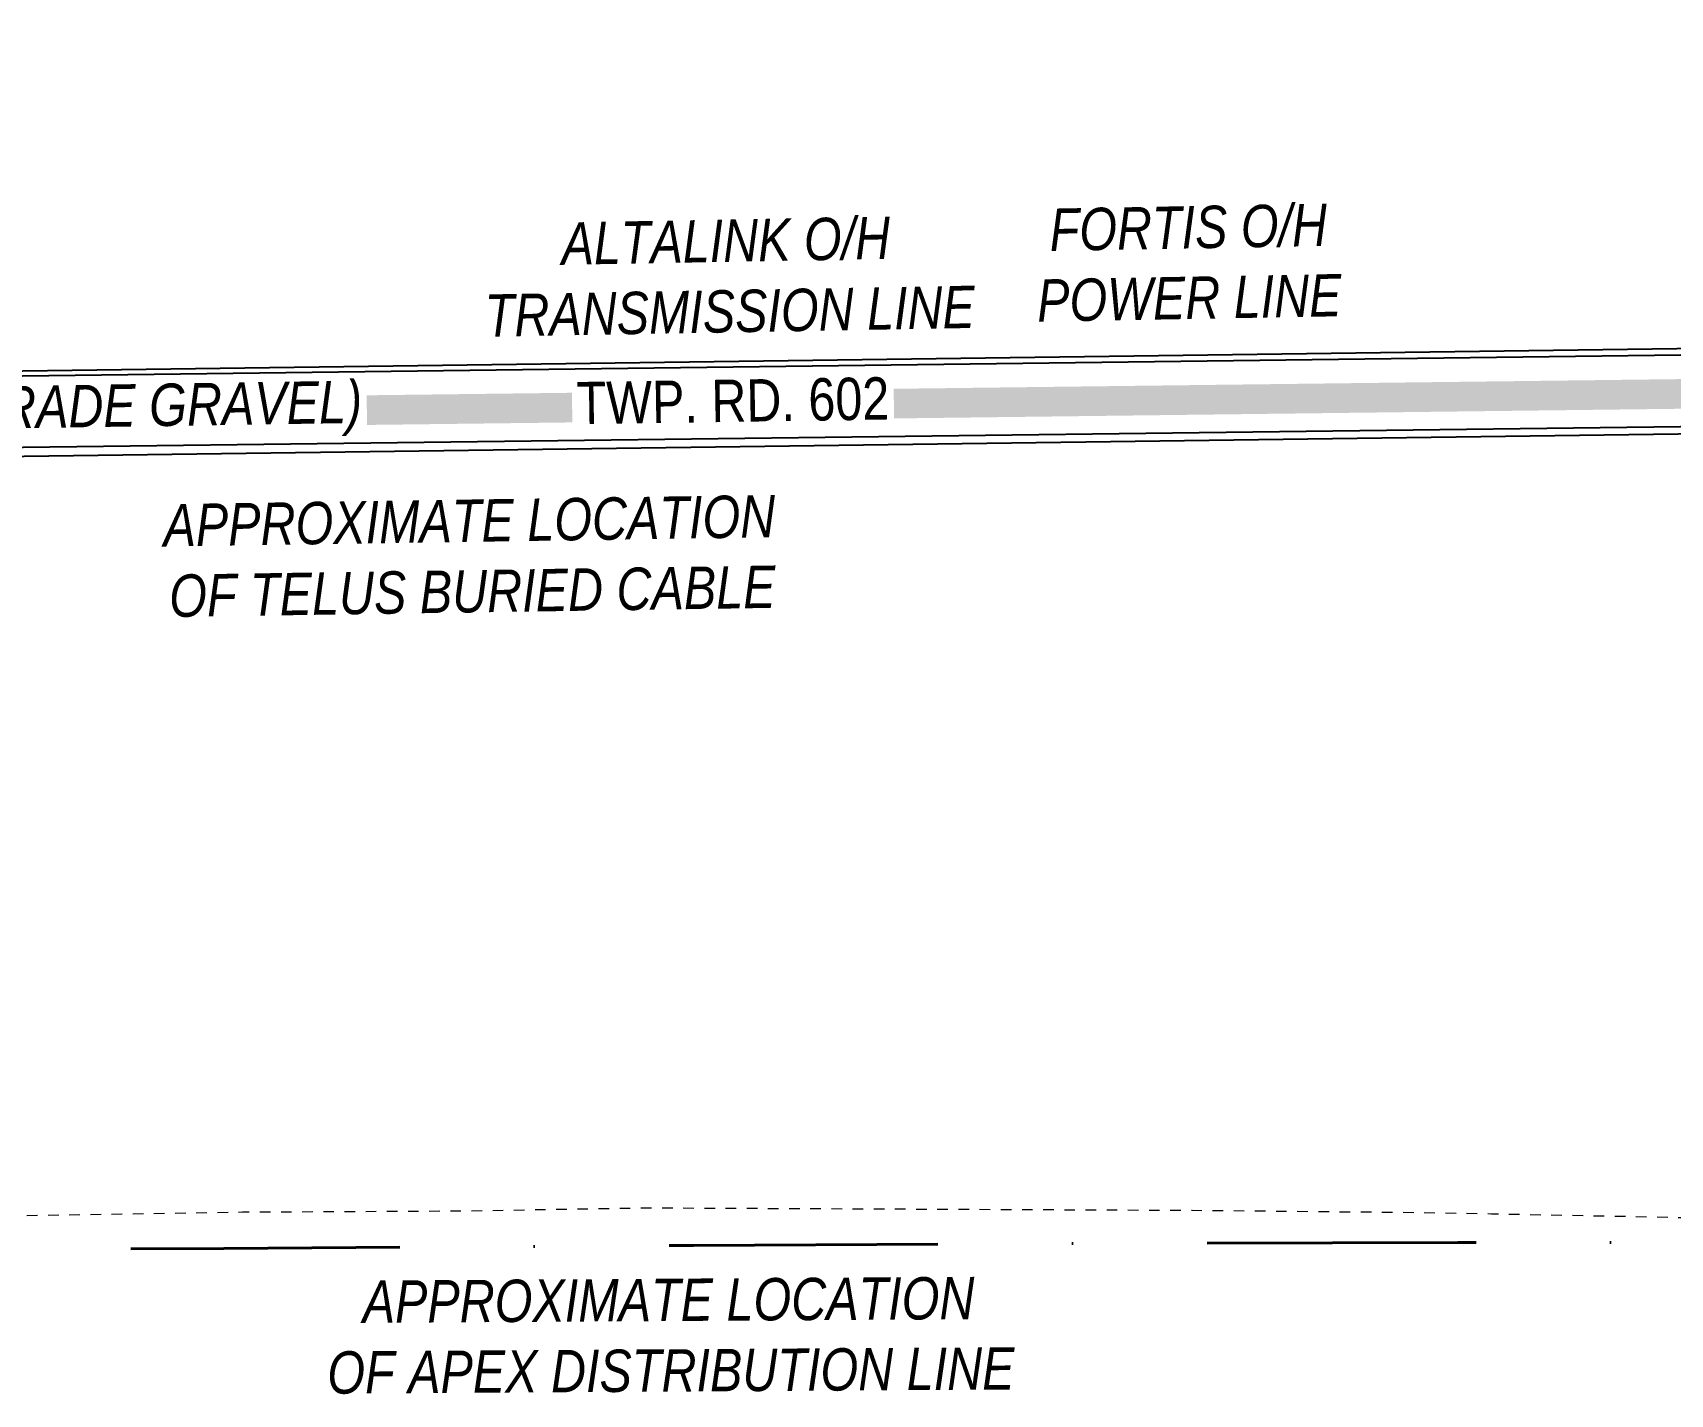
# Model space of a CAD drawing. Extents: x 72365 to 80261, y 6000112 to 6008999.
# Drawn here: x 76965.7 to 77352.4, y 6001700.3 to 6002021.8 of the extents above; entities that cross this region are included whole.
import ezdxf

# ---------------------------------------------------------------- set-up
doc = ezdxf.new("R2010")
doc.units = 0
doc.header["$LTSCALE"] = 5
doc.linetypes.add('DASHDOT', pattern=[25.4, 12.7, -6.35, 0, -6.35])
doc.linetypes.add('foc-ABD', pattern=[1, 0.5, -0.5])
for name, color, linetype in [('AS-POWER', 104, 'foc-POWER'), ('AS-POWER-T', 104, 'Continuous'), ('AS-ROADS', 254, 'Continuous'), ('AS-TELEPHONE', 224, 'foc-TEL'), ('AS-TELEPHONE-T', 224, 'Continuous'), ('L-ROAD-T', 7, 'Continuous'), ('L-SEC', 7, 'Continuous')]:
    doc.layers.add(name, color=color, linetype=linetype)
for name, color, linetype, lineweight in [('AS-RECON EXISTING', 151, 'DASHDOT', 40), ('EXISTING PIPE ABD', 113, 'foc-ABD', 13), ('T-TEXT', 48, 'Continuous', 18)]:
    doc.layers.add(name, color=color, linetype=linetype, lineweight=lineweight)
doc.layers.add('AS-RECON EXISTING-T', color=7, linetype='Continuous', true_color=0x7abdff)
doc.styles.add('100L', font='ARIALN.TTF', dxfattribs={"height": 2})
doc.styles.add('175L', font='ARIALN.TTF', dxfattribs={"height": 20})
doc.styles.add('80L', font='ARIALN.TTF', dxfattribs={"height": 10})
doc.styles.add('80LS', font='ARIALNI.TTF', dxfattribs={"height": 10})
doc.styles.add('foc-LtypeFont', font='ARIALN.TTF', dxfattribs={"height": 7.35})
doc.linetypes.add('foc-POWER', pattern='A,6,-1,["P",foc-LtypeFont,S=0.2,R=0,X=-0.625,Y=-0.75],-1.24,4', length=12.24)
doc.linetypes.add('foc-TEL', pattern='A,2,-1,["T",foc-LtypeFont,S=0.2,R=0,X=-0.425,Y=-0.75],-1.24,8', length=12.24)

msp = doc.modelspace()

# ---------------------------------------------------------------- linework, layer by layer
at = {"layer": 'AS-POWER', "flags": 128}
msp.add_lwpolyline([(73353.11, 6002005.063), (73365.997, 6002002.758), (73369.655, 6002002.658), (73369.642, 6002006.265), (73369.603, 6002021.003), (73429.254, 6002021.789), (73428.052, 6001957.015), (73429.341, 6001896.254), (73440.745, 6001881.311), (73470.999, 6001881.617), (73529.407, 6001881.619), (73544.331, 6001881.981), (73713.827, 6001883.778), (73900.593, 6001887.884), (74077.963, 6001890.823), (74258.684, 6001893.815), (74437.273, 6001896.774), (74621.957, 6001899.832), (74805.118, 6001902.864), (74997.262, 6001904.201), (75094.691, 6001907.228), (75157.325, 6001907.098), (76730.579, 6001937.765), (76896.029, 6001939.893), (77572.642, 6001948.512), (78361.451, 6001958.931)], dxfattribs=at)
at = {"layer": 'AS-RECON EXISTING', "flags": 128}
msp.add_lwpolyline([(76861.768, 6001733.765), (76881.741, 6001734.101), (76891.844, 6001734.079), (76947.696, 6001734.384), (77010.793, 6001734.724), (77121.722, 6001735.405), (77210.12, 6001735.851), (77302.203, 6001736.064), (77382.808, 6001736.191), (77393.301, 6001736.278), (77409.894, 6001736.415), (77416.428, 6001736.829), (77417.563, 6001736.941), (77418.676, 6001737.193), (77419.749, 6001737.58), (77420.765, 6001738.098), (77421.71, 6001738.737), (77422.569, 6001739.489), (77423.327, 6001740.341), (77424.749, 6001744.615), (77424.995, 6001753.811), (77423.901, 6001832.456), (77423.356, 6001887.432), (77422.892, 6001889.703), (77422.945, 6001890.506), (77423.129, 6001891.288), (77423.441, 6001892.03), (77423.871, 6001892.709), (77424.407, 6001893.308), (77425.035, 6001893.81), (77425.738, 6001894.201), (77426.495, 6001894.471), (77427.287, 6001894.611), (77428.091, 6001894.619), (77428.885, 6001894.493), (77458.82, 6001895.049), (77473.812, 6001894.969), (77543.642, 6001895.709), (77621.999, 6001897.058), (77723.717, 6001899.129), (77730.739, 6001898.617), (77736.296, 6001898.538), (77747.163, 6001899.342), (77757.53, 6001899.768), (77757.53, 6001899.768), (77843.12, 6001899.951), (77922.007, 6001901.104), (78001.686, 6001902.551), (78086.053, 6001903.56), (78091.603, 6001903.701), (78091.787, 6001896.868), (78093.094, 6001827.647), (78093.174, 6001818.766), (78100.767, 6001821.046), (78125.46, 6001827.372), (78150.645, 6001836.283), (78164.265, 6001843.425), (78186.919, 6001858.923), (78194.3, 6001864.361)], dxfattribs=at)
at = {"layer": 'AS-ROADS', "const_width": 7, "flags": 128}
msp.add_lwpolyline([(78361.593, 6001949.679), (77440.507, 6001937.551), (76616.357, 6001927.393), (75726.399, 6001909.333), (74682.957, 6001890.643), (73345.368, 6001870.983), (72430.766, 6001854.565)], dxfattribs=at)
at = {"layer": 'EXISTING PIPE ABD', "flags": 128}
msp.add_lwpolyline([(76899.318, 6001742.262), (76901.504, 6001742.252), (76949.989, 6001742.277), (76963.794, 6001742.494), (77015.233, 6001743.311), (77067.446, 6001743.58), (77110.739, 6001744.299), (77239.513, 6001743.714), (77289.225, 6001743.239), (77310.165, 6001742.9), (77347.795, 6001742.172), (77389.295, 6001741.353), (77415.246, 6001739.796), (77420.057, 6001740.115), (77423.38, 6001741.041), (77426.717, 6001742.523), (77428.96, 6001744.167), (77432.158, 6001765.369), (77430.646, 6001795.182), (77427.995, 6001851.694), (77426.554, 6001876.702), (77427.258, 6001891.37), (77427.903, 6001894.02), (77430.643, 6001898.029), (77433.517, 6001899.509), (77454.085, 6001899.862), (77485.966, 6001899.96), (77542.895, 6001897.993), (77595.554, 6001903.606), (77637.018, 6001904.481), (77678.207, 6001904.541), (77714.065, 6001905.35), (77725.269, 6001905.603), (77742.999, 6001906.194)], dxfattribs=at)
at = {"layer": 'L-SEC', "flags": 128}
for points in [[(77435.556, 6001948.276), (76625.118, 6001937.284)], [(76625.404, 6001917.199), (77435.901, 6001928.165)]]:
    msp.add_lwpolyline(points, dxfattribs=at)

# ---------------------------------------------------------------- texts
at = {"layer": 'AS-POWER-T', "char_height": 9.99168, "attachment_point": 1, "rotation": 1.04154, "style": '175L'}
for s, width, insert in [('\\pi3.6072;{\\fArial Narrow|b0|i1|c0|p34;FORTIS O/H\\P\\pi0.35616;POWER LINE}', 72.5352, (77202.128, 6001980.179)), ('\\pi19.24;{\\fArial Narrow|b0|i1|c0|p34;ALTALINK O/H\\P\\pi0.81062;TRANSMISSION LINE}', 116.45061, (77071.221, 6001976.614))]:
    msp.add_mtext_dynamic_manual_height_columns(s, width=width, gutter_width=100, heights=[0], dxfattribs=dict(at, insert=insert))
at = {"layer": 'AS-RECON EXISTING-T', "insert": (77026.445, 6001727.006), "char_height": 10, "attachment_point": 1, "rotation": 0.35142, "style": '100L'}
msp.add_mtext_dynamic_manual_height_columns('\\pi17.113;{\\fArial Narrow|b0|i1|c0|p34;APPROXIMATE LOCATION\\P\\pi8.655;OF APEX DISTRIBUTION LINE}', width=179.08357, gutter_width=50, heights=[0], dxfattribs=at)
at = {"layer": 'AS-TELEPHONE-T', "insert": (76996.422, 6001910.453), "char_height": 10, "attachment_point": 1, "rotation": 0.87296, "style": '100L'}
msp.add_mtext_dynamic_manual_height_columns('\\pi0.05;{\\fArial Narrow|b0|i1|c0|p34;APPROXIMATE LOCATION\\P\\pi1.1414;OF TELUS BURIED CABLE}', width=144.95675, gutter_width=50, heights=[0], dxfattribs=at)

# ---------------------------------------------------------------- next in the draw order: texts
at = {"layer": 'L-ROAD-T', "insert": (77130.959, 6001939.887), "char_height": 10, "width": 73.99175, "attachment_point": 2, "rotation": 0.9005, "style": '80L', "bg_fill": 3, "box_fill_scale": 1.1, "bg_fill_color": 256, "bg_fill_transparency": 0}
msp.add_mtext('TWP. RD. 602', dxfattribs=at)

# ---------------------------------------------------------------- next in the draw order: linework, layer by layer
at = {"layer": 'AS-TELEPHONE', "flags": 128}
msp.add_lwpolyline([(73336.098, 6001861.043), (74904.552, 6001886.328), (74936.126, 6001887.221), (75117.625, 6001891.831), (75159.772, 6001892.833), (76761.381, 6001921.193), (76833.762, 6001922.311), (77695.436, 6001933.062), (77781.664, 6001934.523), (78361.7, 6001942.692)], dxfattribs=at)

# ---------------------------------------------------------------- next in the draw order: texts
at = {"layer": 'T-TEXT', "insert": (76978.467, 6001938.638), "char_height": 10, "width": 130.0263, "attachment_point": 2, "rotation": 0.9005, "style": '80LS', "bg_fill": 3, "box_fill_scale": 1.1, "bg_fill_color": 256, "bg_fill_transparency": 0}
msp.add_mtext('(HIGH GRADE GRAVEL)', dxfattribs=at)

doc.saveas('drawing.dxf')
